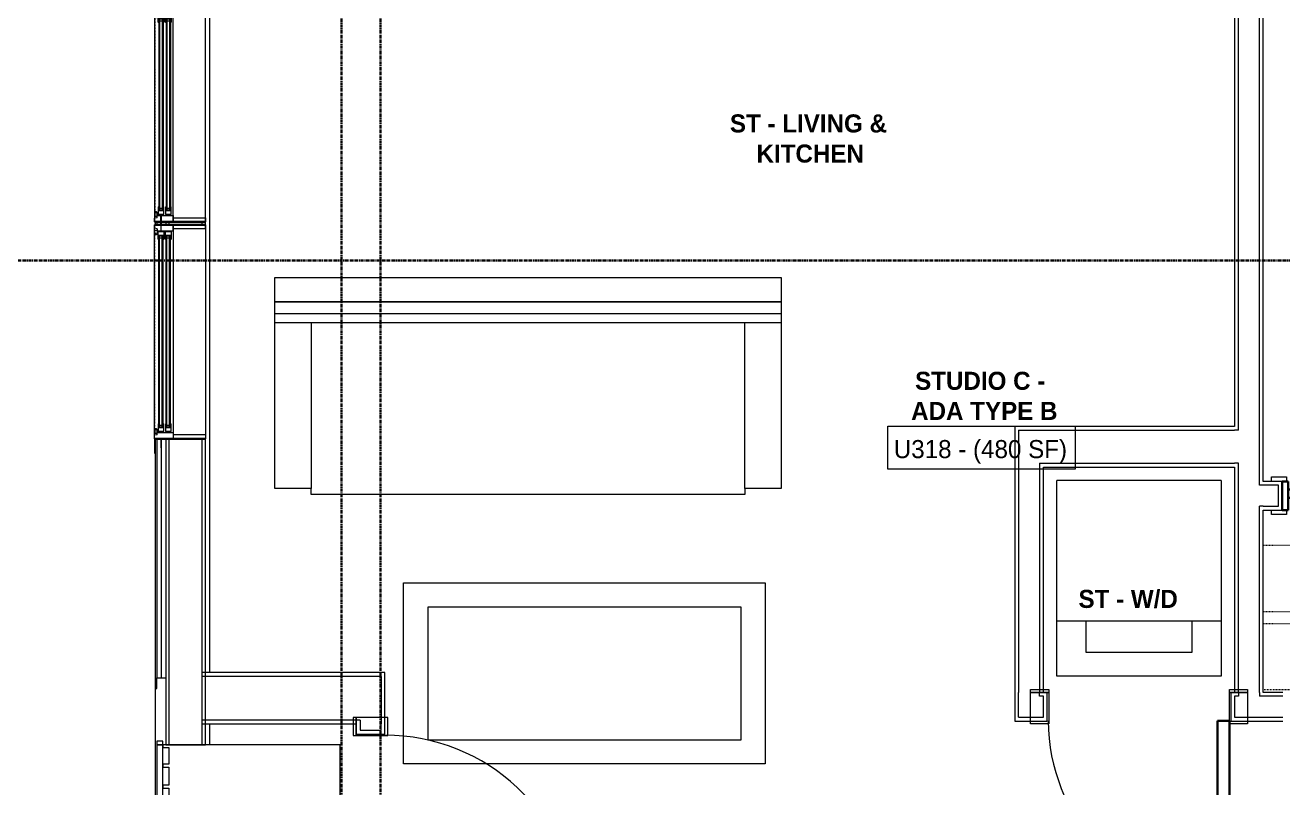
# Model space of a CAD drawing. Header units: inches. Extents: x -4093 to -1777, y 9773 to 12264.
# Drawn here: x -3881.8 to -3673.1, y 10379.7 to 10506.2 of the extents above; entities that cross this region are included whole.
import ezdxf

# ---------------------------------------------------------------- set-up
doc = ezdxf.new("R2010")
doc.units = ezdxf.units.IN
doc.header["$MEASUREMENT"] = 0
doc.linetypes.add('Dash', pattern=[0.25, 0.125, -0.125])
doc.linetypes.add('Grid Line 1_2_', pattern=[0.875, 0.5, -0.125, 0.125, -0.125])
for name, color, linetype, lineweight in [('0-1', 7, 'Continuous', 5), ('0-2', 7, 'Continuous', 9), ('A-AREA-IDEN', 2, 'Continuous', 9), ('A-DETL-GENF', 92, 'Continuous', 18), ('A-DETL-GENF-HDLN', 1, 'Dash', 9), ('A-DOOR-1', 7, 'Continuous', 9), ('A-DOOR-2', 10, 'Continuous', 30), ('A-DOOR-FRAM-1', 10, 'Continuous', 30), ('A-FLOR-1', 7, 'Continuous', 9), ('A-GENM', 5, 'Continuous', 9), ('A-GLAZ', 151, 'Continuous', 18), ('A-GLAZ-1', 151, 'Continuous', 9), ('A-GLAZ-2', 151, 'Continuous', 30), ('A-WALL', 113, 'Continuous', 18), ('A-WALL-1', 7, 'Continuous', 9), ('A-WALL-2', 250, 'Continuous', 18), ('A-WALL-3', 113, 'Continuous', 9), ('I-FURN', 30, 'Continuous', 9), ('I-FURN-1', 7, 'Continuous', 9), ('I-WALL-1', 7, 'Continuous', 9), ('P-SANR-FIXT-1', 7, 'Continuous', 9), ('Q-CASE-HDLN-1', 7, 'Dash', 9), ('S-GRID-1', 1, 'Grid Line 1_2_', 30)]:
    doc.layers.add(name, color=color, linetype=linetype, lineweight=lineweight)
doc.styles.add('Century Gothic_1', font='ufonts.com_century-gothic.ttf', dxfattribs={"height": 3})
doc.styles.add('Century Gothic_B', font='GOTHICB.TTF', dxfattribs={"height": 3})

# ---------------------------------------------------------------- blocks, each defined once
blk = doc.blocks.new('Couch-Both_Arms-Generic - 1-1372852-BACKGROUND - 3RD FLOOR')
at = {"layer": 'I-FURN'}
for p, q in [((-42, 17.5), (-36, 17.5)), ((-42, -10), (-42, 17.5)), ((-36, 18.5), (36, 18.5)), ((-36, 17.5), (-36, 18.5)), ((-36, 17.5), (-36, -10)), ((36, 18.5), (36, 17.5)), ((36, 17.5), (42, 17.5)), ((36, -10), (36, 17.5)), ((42, 17.5), (42, -10)), ((-42, -10), (42, -10)), ((-42, -13.5), (-42, -10)), ((42, -10), (42, -13.5)), ((-42, -11.5), (42, -11.5)), ((-42, -13.5), (42, -13.5)), ((42, -13.5), (-42, -13.5))]:
    blk.add_line(p, q, dxfattribs=at)
at = {"layer": 'I-FURN-1'}
for p, q in [((-42, -17.5), (-42, -13.5)), ((42, -13.5), (42, -17.5)), ((42, -17.5), (-42, -17.5))]:
    blk.add_line(p, q, dxfattribs=at)
blk = doc.blocks.new('Table-Coffee - one-1372853-BACKGROUND - 3RD FLOOR')
at = {"layer": 'I-FURN-1'}
for p, q in [((-29.28, 11.25), (30.72, 11.25)), ((-29.28, -18.75), (-29.28, 11.25)), ((30.72, 11.25), (30.72, -18.75)), ((26.72, 7.25), (-25.28, 7.25)), ((-25.28, 7.25), (-25.28, -14.75)), ((26.72, -14.75), (26.72, 7.25)), ((-25.28, -14.75), (26.72, -14.75)), ((30.72, -18.75), (-29.28, -18.75))]:
    blk.add_line(p, q, dxfattribs=at)
blk = doc.blocks.new('SLIDING - FLUSH - SLIDING - FLUSH - 5-0 x 6-8-3203586-BACKGROUND - 3RD FLOOR')
at = {"layer": 'A-DOOR-1'}
for p, q in [((-32.75, 3.25), (-30.25, 3.25)), ((-32.75, 2.5), (-32.75, 3.25)), ((-30.25, 2.5), (-32.75, 2.5)), ((-30.25, 3.25), (-30.25, 2.5)), ((30.25, 3.25), (32.75, 3.25)), ((30.25, 2.5), (30.25, 3.25)), ((32.75, 2.5), (30.25, 2.5)), ((32.75, 3.25), (32.75, 2.5)), ((-32.75, -2.25), (-30.25, -2.25)), ((-32.75, -3), (-32.75, -2.25)), ((-30.25, -3), (-32.75, -3)), ((-30.25, -2.25), (-30.25, -3)), ((30.25, -2.25), (32.75, -2.25)), ((30.25, -3), (30.25, -2.25)), ((32.75, -3), (30.25, -3)), ((32.75, -2.25), (32.75, -3))]:
    blk.add_line(p, q, dxfattribs=at)
at = {"layer": 'A-DOOR-2'}
for p, q in [((-1, -0.88), (-1, 0.5)), ((-1, 0.5), (30, 0.5)), ((30, 0.5), (30, -0.88)), ((-30, -2.25), (-30, -0.88)), ((-30, -0.88), (1, -0.88)), ((30, -0.88), (-1, -0.88)), ((1, -0.88), (1, -2.25)), ((1, -2.25), (-30, -2.25))]:
    blk.add_line(p, q, dxfattribs=at)
at = {"layer": 'A-DOOR-FRAM-1'}
for p, q in [((-31, -2.25), (-31, 2.5)), ((-31, 2.5), (-30, 2.5)), ((-30, 2.5), (-30, -2.25)), ((30, 2.5), (31, 2.5)), ((30, -2.25), (30, 2.5)), ((31, 2.5), (31, -2.25)), ((-30, -2.25), (-31, -2.25)), ((31, -2.25), (30, -2.25))]:
    blk.add_line(p, q, dxfattribs=at)
blk = doc.blocks.new('OD_CW_Closet - OD_CW_Closet-3786599-BACKGROUND - 3RD FLOOR')
at = {"layer": 'Q-CASE-HDLN-1'}
for p, q in [((0.74, -24), (0.74, 0)), ((0.74, 0), (68.99, 0)), ((68.99, 0), (68.99, -24)), ((0.74, -11), (68.99, -11)), ((0.74, -13), (68.99, -13)), ((68.99, -24), (0.74, -24))]:
    blk.add_line(p, q, dxfattribs=at)
blk = doc.blocks.new('SWING - SINGLE - FLUSH - SWING - FLUSH - 2-6 x 6-8 - PASSAGE-4346079-BACKGROUND - 3RD FLOOR')
at = {"layer": 'A-DOOR-1'}
for p, q in [((-18, 2.375), (-18, 2.875)), ((-18, 2.875), (-15, 2.875)), ((-18, 2.375), (-15, 2.375)), ((-18, -2.875), (-18, 2.375)), ((-15, 2.375), (-18, 2.375)), ((-15, 2.875), (-15, 2.375)), ((-15, 2.375), (-15, -2.875)), ((15, 2.375), (15, 2.875)), ((15, 2.875), (18, 2.875)), ((15, 2.375), (18, 2.375)), ((15, -2.875), (15, 2.375)), ((18, 2.375), (15, 2.375)), ((18, 2.875), (18, 2.375)), ((18, 2.375), (18, -2.875)), ((-15, -2.875), (-18, -2.875)), ((18, -2.875), (15, -2.875))]:
    blk.add_line(p, q, dxfattribs=at)
blk.add_arc((15, -2.375), 30.067, 180, 266.18593, dxfattribs=at)
at = {"layer": 'A-DOOR-2'}
for p, q in [((13, -2.375), (13, -32.375)), ((15, -2.375), (13, -2.375)), ((15, -2.375), (15, -32.375)), ((15, -32.375), (13, -32.375))]:
    blk.add_line(p, q, dxfattribs=at)
blk = doc.blocks.new('Stacked Washer and Dryer - 26_x25_ - Private-1352637-BACKGROUND - 3RD FLOOR')
at = {"layer": 'P-SANR-FIXT-1'}
for p, q in [((0, 13.625), (32.4375, 13.625)), ((0, 13.625), (0, -13.625)), ((23.34375, 13.625), (23.34375, -13.625)), ((32.4375, 13.625), (32.4375, -13.625)), ((23.34375, 8.75), (28.53125, 8.75)), ((28.53125, 8.75), (28.53125, -8.75)), ((28.53125, -8.75), (23.34375, -8.75)), ((32.4375, -13.625), (0, -13.625))]:
    blk.add_line(p, q, dxfattribs=at)
blk = doc.blocks.new('SWING - SINGLE - FLUSH - SWING - 32_ x 80_ - WITH ACOUSTICAL SEAL-4346071-BACKGROUND - 3RD FLOOR')
at = {"layer": 'A-DOOR-1'}
for p, q in [((-16, 2.87), (-19, 2.87)), ((-19, 2.87), (-19, -2.38)), ((-16, -2.38), (-16, 2.87)), ((19, 2.87), (16, 2.87)), ((16, 2.87), (16, -2.38)), ((19, -2.38), (19, 2.87)), ((-19, -2.38), (-16, -2.38)), ((-16, -2.38), (-19, -2.38)), ((-19, -2.38), (-19, -2.88)), ((-19, -2.88), (-16, -2.88)), ((-16, -2.88), (-16, -2.38)), ((16, -2.38), (19, -2.38)), ((19, -2.38), (16, -2.38)), ((16, -2.38), (16, -2.88)), ((16, -2.88), (19, -2.88)), ((19, -2.88), (19, -2.38))]:
    blk.add_line(p, q, dxfattribs=at)
blk.add_arc((16, 2.37), 32.07, 93.5759, 180, dxfattribs=at)
at = {"layer": 'A-DOOR-2'}
for p, q in [((14, 2.37), (14, 34.38)), ((16, 34.38), (14, 34.38)), ((16, 2.37), (16, 34.38)), ((16, 2.37), (14, 2.37))]:
    blk.add_line(p, q, dxfattribs=at)
blk = doc.blocks.new('CTR - 1st Phase - Unit Layouts_rvt-1-BACKGROUND - 3RD FLOOR')
at = {"layer": 'A-FLOR-1'}
for p, q in [((-3851.23, 10510.65), (-3851.23, 10398.84)), ((-3851.23, 10390.34), (-3851.23, 10386.88))]:
    blk.add_line(p, q, dxfattribs=at)
at = {"layer": 'A-WALL-1'}
for p, q in [((-3681.05, 10545.94), (-3681.05, 10439.69)), ((-3676.3, 10432.94), (-3676.3, 10545.94)), ((-3716.92, 10439.69), (-3717.55, 10439.69)), ((-3717.55, 10439.69), (-3717.55, 10395.56)), ((-3712.8, 10439.69), (-3716.92, 10439.69)), ((-3681.05, 10439.69), (-3712.8, 10439.69)), ((-3712.8, 10395.56), (-3712.8, 10432.94)), ((-3712.8, 10432.94), (-3681.05, 10432.94)), ((-3681.05, 10432.94), (-3681.05, 10395.56)), ((-3676.3, 10430.56), (-3676.3, 10432.94)), ((-3673.17, 10430.56), (-3676.3, 10430.56)), ((-3673.17, 10425.81), (-3673.17, 10430.56)), ((-3676.3, 10425.81), (-3673.17, 10425.81)), ((-3676.3, 10395.56), (-3676.3, 10425.81)), ((-3717.55, 10395.56), (-3717.55, 10391.44)), ((-3712.17, 10395.56), (-3712.8, 10395.56)), ((-3712.17, 10390.81), (-3712.17, 10395.56)), ((-3681.05, 10395.56), (-3681.67, 10395.56)), ((-3681.67, 10395.56), (-3681.67, 10390.81)), ((-3673.05, 10395.56), (-3676.3, 10395.56)), ((-3717.55, 10391.44), (-3717.55, 10390.81)), ((-3826.85, 10390.34), (-3826.85, 10388.65)), ((-3822.1, 10388.65), (-3822.1, 10390.34)), ((-3717.55, 10390.81), (-3712.17, 10390.81)), ((-3681.67, 10390.81), (-3673.05, 10390.81)), ((-3826.85, 10388.65), (-3822.1, 10388.65))]:
    blk.add_line(p, q, dxfattribs=at)
at = {"layer": 'A-WALL-2'}
for p, q in [((-3680.42, 10439.06), (-3680.42, 10545.94)), ((-3676.92, 10433.56), (-3676.92, 10545.94)), ((-3716.92, 10439.06), (-3716.92, 10395.56)), ((-3716.92, 10439.06), (-3713.42, 10439.06)), ((-3713.42, 10439.06), (-3712.8, 10439.06)), ((-3712.8, 10439.06), (-3681.05, 10439.06)), ((-3680.42, 10439.06), (-3681.05, 10439.06)), ((-3713.42, 10433.56), (-3713.42, 10395.56)), ((-3713.42, 10433.56), (-3712.8, 10433.56)), ((-3712.8, 10433.56), (-3681.05, 10433.56)), ((-3680.42, 10433.56), (-3681.05, 10433.56)), ((-3680.42, 10432.94), (-3680.42, 10433.56)), ((-3676.92, 10432.94), (-3676.92, 10433.56)), ((-3680.42, 10395.56), (-3680.42, 10432.94)), ((-3676.92, 10429.94), (-3676.92, 10432.94)), ((-3676.3, 10429.94), (-3676.92, 10429.94)), ((-3673.8, 10429.94), (-3676.3, 10429.94)), ((-3673.8, 10428.19), (-3673.8, 10429.94)), ((-3673.8, 10426.44), (-3673.8, 10428.19)), ((-3676.3, 10426.44), (-3676.92, 10426.44)), ((-3676.92, 10395.56), (-3676.92, 10426.44)), ((-3676.3, 10426.44), (-3673.8, 10426.44)), ((-3822.72, 10398.21), (-3852.47, 10398.21)), ((-3822.72, 10398.21), (-3822.72, 10390.96)), ((-3716.92, 10394.94), (-3716.92, 10395.56)), ((-3713.42, 10394.94), (-3713.42, 10395.56)), ((-3680.42, 10395.56), (-3680.42, 10394.94)), ((-3676.92, 10395.56), (-3676.92, 10394.94)), ((-3716.92, 10391.44), (-3716.92, 10394.94)), ((-3712.8, 10394.94), (-3713.42, 10394.94)), ((-3712.8, 10393.19), (-3712.8, 10394.94)), ((-3680.42, 10394.94), (-3681.05, 10394.94)), ((-3681.05, 10394.94), (-3681.05, 10393.19)), ((-3673.05, 10394.94), (-3676.92, 10394.94)), ((-3716.92, 10391.44), (-3712.8, 10391.44)), ((-3712.8, 10391.44), (-3712.8, 10393.19)), ((-3681.05, 10393.19), (-3681.05, 10391.44)), ((-3681.05, 10391.44), (-3673.05, 10391.44)), ((-3826.22, 10390.96), (-3852.47, 10390.96)), ((-3826.22, 10390.96), (-3826.22, 10390.34)), ((-3826.22, 10390.34), (-3826.22, 10389.28)), ((-3822.72, 10390.96), (-3822.72, 10390.34)), ((-3822.72, 10389.28), (-3822.72, 10390.34)), ((-3826.22, 10389.28), (-3824.47, 10389.28)), ((-3824.47, 10389.28), (-3822.72, 10389.28))]:
    blk.add_line(p, q, dxfattribs=at)
at = {"layer": 'I-WALL-1'}
for p, q in [((-3822.1, 10398.84), (-3852.47, 10398.84)), ((-3852.47, 10398.84), (-3852.47, 10390.34)), ((-3822.1, 10398.21), (-3822.1, 10398.84)), ((-3822.1, 10390.34), (-3822.1, 10398.21)), ((-3852.47, 10390.34), (-3826.85, 10390.34))]:
    blk.add_line(p, q, dxfattribs=at)
at = {"layer": '0-2'}
for name, p, rotation in [('Couch-Both_Arms-Generic - 1-1372852-BACKGROUND - 3RD FLOOR', (-3798.34, 10446.86), 180), ('SLIDING - FLUSH - SLIDING - FLUSH - 5-0 x 6-8-3203586-BACKGROUND - 3RD FLOOR', (-3642.17, 10428.31), 180), ('Stacked Washer and Dryer - 26_x25_ - Private-1352637-BACKGROUND - 3RD FLOOR', (-3696.92, 10430.69), 269.9999999999937), ('SWING - SINGLE - FLUSH - SWING - 32_ x 80_ - WITH ACOUSTICAL SEAL-4346071-BACKGROUND - 3RD FLOOR', (-3824.47, 10372.4), 269.9999999999901)]:
    blk.add_blockref(name, p, dxfattribs=dict(at, rotation=rotation))
for name, p in [('OD_CW_Closet - OD_CW_Closet-3786599-BACKGROUND - 3RD FLOOR', (-3677.04, 10419.98)), ('Table-Coffee - one-1372853-BACKGROUND - 3RD FLOOR', (-3789.7, 10402.46)), ('SWING - SINGLE - FLUSH - SWING - FLUSH - 2-6 x 6-8 - PASSAGE-4346079-BACKGROUND - 3RD FLOOR', (-3696.92, 10393.19))]:
    blk.add_blockref(name, p, dxfattribs=at)
blk = doc.blocks.new('CTR - 1st Phase - Structure_rvt-1-BACKGROUND - 3RD FLOOR')
at = {"layer": 'S-GRID-1'}
for p, q in [((-3829.32, 9772.61), (-3829.32, 12247.5)), ((-3822.82, 9772.61), (-3822.82, 12247.5)), ((-1777.25, 10467.19), (-4076.95, 10467.19))]:
    blk.add_line(p, q, dxfattribs=at)
blk = doc.blocks.new('Perforated Panel at Magic-Pak - hvac panel - 3rd floor-2505075-BACKGROUND - 3RD FLOOR')
at = {"layer": 'A-GLAZ-1'}
for p, q in [((19.01, 4.19), (-19.01, 4.19)), ((-19.01, 4.12), (19.01, 4.12))]:
    blk.add_line(p, q, dxfattribs=at)
blk = doc.blocks.new('Window-Double_Hung-Marvin-Essential - 2-WIDE _TEMP ALL LOW_ ESDH3066-3454268-BACKGROUND - 3RD FLOOR')
at = {"layer": 'A-DETL-GENF'}
for p, q in [((-17.75, 4.28), (-17.16, 4.28)), ((-17.75, 4.28), (-17.75, 1.19)), ((-17.08, 3.87), (-17.16, 4.28)), ((-16.85, 4.25), (-16.85, 3.87)), ((-16.3, 4.25), (-16.85, 4.25)), ((-16.3, 4.01), (-16.3, 4.25)), ((-16.18, 4.22), (-16.1, 4.22)), ((-16.18, 4.22), (-16.18, 4.01)), ((-16.1, 3.97), (-16.1, 4.22)), ((16.18, 4.22), (16.1, 4.22)), ((16.1, 3.97), (16.1, 4.22)), ((16.18, 4.22), (16.18, 4.01)), ((16.3, 4.01), (16.3, 4.25)), ((16.3, 4.25), (16.85, 4.25)), ((16.85, 4.25), (16.85, 3.87)), ((17.08, 3.87), (17.16, 4.28)), ((17.75, 4.28), (17.16, 4.28)), ((17.75, 4.28), (17.75, 1.19)), ((-19.25, 3.23), (-19.25, 3.19)), ((-17.75, 3.23), (-19.25, 3.23)), ((-19.25, 3.19), (-17.9, 3.19)), ((-17.9, 3.19), (-17.9, 3.08)), ((-17.9, 3.08), (-17.75, 3.08)), ((-17.08, 3.87), (-16.19, 3.87)), ((-16.38, 3.77), (-16.72, 3.77)), ((-16.72, 3.77), (-16.72, 1.19)), ((-15.34, 3.69), (-16.56, 3.69)), ((-16.56, 2.75), (-16.56, 3.69)), ((-16.56, 2.75), (-15.34, 2.75)), ((-15.34, 2.47), (-16.56, 2.47)), ((-16.56, 1.53), (-16.56, 2.47)), ((-16.38, 3.87), (-16.38, 3.77)), ((-16.18, 4.01), (-16.3, 4.01)), ((-16.19, 3.97), (-16.1, 3.97)), ((-16.19, 3.87), (-16.19, 3.97)), ((-15.94, 2.87), (-15.94, 3.59)), ((-15.94, 3.59), (-15.28, 3.59)), ((-15.28, 2.87), (-15.94, 2.87)), ((-15.94, 1.65), (-15.94, 2.37)), ((-15.94, 2.37), (-15.28, 2.37)), ((15.84, 3.57), (-15.84, 3.57)), ((-15.84, 2.88), (-15.84, 3.57)), ((15.84, 3.45), (-15.84, 3.45)), ((15.84, 3.01), (-15.84, 3.01)), ((15.84, 2.88), (-15.84, 2.88)), ((15.84, 2.35), (-15.84, 2.35)), ((-15.84, 1.66), (-15.84, 2.35)), ((15.84, 2.23), (-15.84, 2.23)), ((-15.54, 3.01), (-15.54, 3.45)), ((-15.54, 1.79), (-15.54, 2.23)), ((-15.34, 3.69), (-15.28, 3.63)), ((-15.34, 2.75), (-15.28, 2.81)), ((-15.34, 2.47), (-15.28, 2.41)), ((-15.28, 3.59), (-15.28, 3.63)), ((-15.28, 2.81), (-15.28, 2.87)), ((-15.28, 2.37), (-15.28, 2.41)), ((15.34, 3.69), (15.28, 3.63)), ((15.28, 3.59), (15.28, 3.63)), ((15.94, 3.59), (15.28, 3.59)), ((15.28, 2.81), (15.28, 2.87)), ((15.28, 2.87), (15.94, 2.87)), ((15.34, 2.75), (15.28, 2.81)), ((15.34, 2.47), (15.28, 2.41)), ((15.28, 2.37), (15.28, 2.41)), ((15.94, 2.37), (15.28, 2.37)), ((15.34, 3.69), (16.56, 3.69)), ((16.56, 2.75), (15.34, 2.75)), ((15.34, 2.47), (16.56, 2.47)), ((15.54, 3.01), (15.54, 3.45)), ((15.54, 1.79), (15.54, 2.23)), ((15.84, 2.88), (15.84, 3.57)), ((15.84, 1.66), (15.84, 2.35)), ((15.94, 2.87), (15.94, 3.59)), ((15.94, 1.65), (15.94, 2.37)), ((16.19, 3.97), (16.1, 3.97)), ((16.18, 4.01), (16.3, 4.01)), ((16.19, 3.87), (16.19, 3.97)), ((17.08, 3.87), (16.19, 3.87)), ((16.38, 3.87), (16.38, 3.77)), ((16.38, 3.77), (16.72, 3.77)), ((16.56, 2.75), (16.56, 3.69)), ((16.56, 1.53), (16.56, 2.47)), ((16.72, 3.77), (16.72, 1.19)), ((17.75, 3.23), (19.25, 3.23)), ((17.9, 3.08), (17.75, 3.08)), ((17.9, 3.19), (17.9, 3.08)), ((19.25, 3.19), (17.9, 3.19)), ((19.25, 3.23), (19.25, 3.19)), ((-16.72, 1.19), (-17.75, 1.19)), ((-16.56, 1.53), (-15.34, 1.53)), ((-15.28, 1.65), (-15.94, 1.65)), ((15.84, 1.79), (-15.84, 1.79)), ((15.84, 1.66), (-15.84, 1.66)), ((-15.34, 1.53), (-15.28, 1.59)), ((-15.28, 1.59), (-15.28, 1.65)), ((15.28, 1.59), (15.28, 1.65)), ((15.28, 1.65), (15.94, 1.65)), ((15.34, 1.53), (15.28, 1.59)), ((16.56, 1.53), (15.34, 1.53)), ((16.72, 1.19), (17.75, 1.19))]:
    blk.add_line(p, q, dxfattribs=at)
at = {"layer": 'A-DETL-GENF-HDLN'}
blk.add_line((16.1, 4.22), (-16.5, 4.22), dxfattribs=at)
at = {"layer": 'A-GLAZ'}
for p, q in [((-17.13, 1.16), (-17.13, -4.19)), ((17.12, -4.19), (17.12, 1.16)), ((-17.13, -4.19), (-17.75, -4.19)), ((17.12, -4.19), (17.75, -4.19))]:
    blk.add_line(p, q, dxfattribs=at)
at = {"layer": 'A-GLAZ-1'}
for p, q in [((17.75, 4.28), (-17.75, 4.28)), ((20.21, 4.25), (17.75, 4.25)), ((17.75, 4.19), (20.21, 4.19)), ((20.21, 4.19), (20.21, 4.25)), ((-17.75, 1.19), (17.75, 1.19)), ((-17.75, -4.19), (17.75, -4.19))]:
    blk.add_line(p, q, dxfattribs=at)
at = {"layer": 'A-GLAZ-2'}
for p, q in [((-17.75, 4.28), (-17.75, 1.19)), ((17.75, 1.19), (17.75, 4.28)), ((-17.75, 1.16), (-17.75, -4.19)), ((17.75, -4.19), (17.75, 1.16))]:
    blk.add_line(p, q, dxfattribs=at)
blk = doc.blocks.new('V-Series_EWC4_SPVU_RFA_2015 - 2ND AND 3RD FLOOR-2226480-BACKGROUND - 3RD FLOOR')
at = {"layer": 'A-GENM'}
for p, q in [((-3859.97, 11740.34), (-3859.97, 11739.78)), ((-3858.97, 11740.34), (-3859.97, 11740.34)), ((-3858.97, 11739.78), (-3858.97, 11740.34)), ((-3859.97, 11739.78), (-3859.97, 11711.9)), ((-3858.97, 11739.78), (-3859.97, 11739.78)), ((-3859.97, 11739.78), (-3858.97, 11739.78)), ((-3858.97, 11711.9), (-3858.97, 11739.78)), ((-3829.54, 11739.78), (-3858.97, 11739.78)), ((-3858.97, 11739.78), (-3858.97, 11739.34)), ((-3858.97, 11739.34), (-3857.97, 11739.34)), ((-3857.97, 11739.34), (-3857.97, 11736.54)), ((-3829.54, 11711.9), (-3829.54, 11739.78)), ((-3857.97, 11736.54), (-3858.97, 11736.54)), ((-3858.97, 11736.54), (-3858.97, 11736.04)), ((-3858.97, 11736.04), (-3857.97, 11736.04)), ((-3857.97, 11736.04), (-3857.97, 11733.06)), ((-3857.97, 11733.06), (-3858.97, 11733.06)), ((-3858.97, 11733.06), (-3858.97, 11732.56)), ((-3858.97, 11732.56), (-3857.97, 11732.56)), ((-3857.97, 11732.56), (-3857.97, 11729.57)), ((-3857.97, 11729.57), (-3858.97, 11729.57)), ((-3858.97, 11729.57), (-3858.97, 11729.07)), ((-3858.97, 11729.07), (-3857.97, 11729.07)), ((-3857.97, 11729.07), (-3857.97, 11726.09)), ((-3857.97, 11726.09), (-3858.97, 11726.09)), ((-3858.97, 11726.09), (-3858.97, 11725.59)), ((-3858.97, 11725.59), (-3857.97, 11725.59)), ((-3857.97, 11725.59), (-3857.97, 11722.61)), ((-3857.97, 11722.61), (-3858.97, 11722.61)), ((-3858.97, 11722.61), (-3858.97, 11722.11)), ((-3858.97, 11722.11), (-3857.97, 11722.11)), ((-3857.97, 11722.11), (-3857.97, 11719.12)), ((-3857.97, 11719.12), (-3858.97, 11719.12)), ((-3858.97, 11719.12), (-3858.97, 11718.62)), ((-3858.97, 11718.62), (-3857.97, 11718.62)), ((-3857.97, 11718.62), (-3857.97, 11715.64)), ((-3857.97, 11715.64), (-3858.97, 11715.64)), ((-3858.97, 11715.64), (-3858.97, 11715.14)), ((-3858.97, 11715.14), (-3857.97, 11715.14)), ((-3857.97, 11715.14), (-3857.97, 11712.34)), ((-3859.97, 11711.9), (-3858.97, 11711.9)), ((-3859.97, 11711.9), (-3859.97, 11711.34)), ((-3858.97, 11711.9), (-3859.97, 11711.9)), ((-3859.97, 11711.34), (-3858.97, 11711.34)), ((-3857.97, 11712.34), (-3858.97, 11712.34)), ((-3858.97, 11712.34), (-3858.97, 11711.9)), ((-3858.97, 11711.34), (-3858.97, 11711.9)), ((-3858.97, 11711.9), (-3829.54, 11711.9))]:
    blk.add_line(p, q, dxfattribs=at)
blk = doc.blocks.new('Window-Double_Hung-Marvin-Essential - 2-WIDE _TEMP ALL LOW_ ESDH3066-3454271-BACKGROUND - 3RD FLOOR')
at = {"layer": 'A-DETL-GENF'}
for p, q in [((-16.72, -1.19), (-17.75, -1.19)), ((-17.75, -4.28), (-17.75, -1.19)), ((-16.72, -3.77), (-16.72, -1.19)), ((-16.56, -1.53), (-15.34, -1.53)), ((-16.56, -1.53), (-16.56, -2.47)), ((-15.28, -1.65), (-15.94, -1.65)), ((-15.94, -1.65), (-15.94, -2.37)), ((15.84, -1.66), (-15.84, -1.66)), ((-15.84, -1.66), (-15.84, -2.35)), ((15.84, -1.79), (-15.84, -1.79)), ((-15.54, -1.79), (-15.54, -2.23)), ((-15.34, -1.53), (-15.28, -1.59)), ((-15.28, -1.59), (-15.28, -1.65)), ((15.34, -1.53), (15.28, -1.59)), ((15.28, -1.59), (15.28, -1.65)), ((15.28, -1.65), (15.94, -1.65)), ((16.56, -1.53), (15.34, -1.53)), ((15.54, -1.79), (15.54, -2.23)), ((15.84, -1.66), (15.84, -2.35)), ((15.94, -1.65), (15.94, -2.37)), ((16.56, -1.53), (16.56, -2.47)), ((16.72, -3.77), (16.72, -1.19)), ((16.72, -1.19), (17.75, -1.19)), ((17.75, -4.28), (17.75, -1.19)), ((-19.25, -3.23), (-19.25, -3.19)), ((-19.25, -3.19), (-17.9, -3.19)), ((-17.75, -3.23), (-19.25, -3.23)), ((-17.9, -3.19), (-17.9, -3.08)), ((-17.9, -3.08), (-17.75, -3.08)), ((-17.08, -3.87), (-17.16, -4.28)), ((-17.08, -3.87), (-16.19, -3.87)), ((-16.85, -4.25), (-16.85, -3.87)), ((-16.38, -3.77), (-16.72, -3.77)), ((-15.34, -2.47), (-16.56, -2.47)), ((-16.56, -2.75), (-15.34, -2.75)), ((-16.56, -2.75), (-16.56, -3.69)), ((-15.34, -3.69), (-16.56, -3.69)), ((-16.38, -3.87), (-16.38, -3.77)), ((-16.18, -4.01), (-16.3, -4.01)), ((-16.3, -4.01), (-16.3, -4.25)), ((-16.19, -3.87), (-16.19, -3.97)), ((-16.19, -3.97), (-16.1, -3.97)), ((-16.18, -4.22), (-16.18, -4.01)), ((-16.1, -3.97), (-16.1, -4.22)), ((-15.94, -2.37), (-15.28, -2.37)), ((-15.28, -2.87), (-15.94, -2.87)), ((-15.94, -2.87), (-15.94, -3.59)), ((-15.94, -3.59), (-15.28, -3.59)), ((15.84, -2.23), (-15.84, -2.23)), ((15.84, -2.35), (-15.84, -2.35)), ((15.84, -2.88), (-15.84, -2.88)), ((-15.84, -2.88), (-15.84, -3.57)), ((15.84, -3.01), (-15.84, -3.01)), ((15.84, -3.45), (-15.84, -3.45)), ((15.84, -3.57), (-15.84, -3.57)), ((-15.54, -3.01), (-15.54, -3.45)), ((-15.34, -2.47), (-15.28, -2.41)), ((-15.34, -2.75), (-15.28, -2.81)), ((-15.34, -3.69), (-15.28, -3.63)), ((-15.28, -2.37), (-15.28, -2.41)), ((-15.28, -2.81), (-15.28, -2.87)), ((-15.28, -3.59), (-15.28, -3.63)), ((15.28, -2.37), (15.28, -2.41)), ((15.94, -2.37), (15.28, -2.37)), ((15.34, -2.47), (15.28, -2.41)), ((15.34, -2.75), (15.28, -2.81)), ((15.28, -2.81), (15.28, -2.87)), ((15.28, -2.87), (15.94, -2.87)), ((15.28, -3.59), (15.28, -3.63)), ((15.94, -3.59), (15.28, -3.59)), ((15.34, -3.69), (15.28, -3.63)), ((15.34, -2.47), (16.56, -2.47)), ((16.56, -2.75), (15.34, -2.75)), ((15.34, -3.69), (16.56, -3.69)), ((15.54, -3.01), (15.54, -3.45)), ((15.84, -2.88), (15.84, -3.57)), ((15.94, -2.87), (15.94, -3.59)), ((16.19, -3.97), (16.1, -3.97)), ((16.1, -3.97), (16.1, -4.22)), ((16.18, -4.22), (16.18, -4.01)), ((16.18, -4.01), (16.3, -4.01)), ((17.08, -3.87), (16.19, -3.87)), ((16.19, -3.87), (16.19, -3.97)), ((16.3, -4.01), (16.3, -4.25)), ((16.38, -3.87), (16.38, -3.77)), ((16.38, -3.77), (16.72, -3.77)), ((16.56, -2.75), (16.56, -3.69)), ((16.85, -4.25), (16.85, -3.87)), ((17.08, -3.87), (17.16, -4.28)), ((17.9, -3.08), (17.75, -3.08)), ((17.75, -3.23), (19.25, -3.23)), ((17.9, -3.19), (17.9, -3.08)), ((19.25, -3.19), (17.9, -3.19)), ((19.25, -3.23), (19.25, -3.19)), ((-17.75, -4.28), (-17.16, -4.28)), ((-16.3, -4.25), (-16.85, -4.25)), ((-16.18, -4.22), (-16.1, -4.22)), ((16.18, -4.22), (16.1, -4.22)), ((16.3, -4.25), (16.85, -4.25)), ((17.75, -4.28), (17.16, -4.28))]:
    blk.add_line(p, q, dxfattribs=at)
at = {"layer": 'A-DETL-GENF-HDLN'}
blk.add_line((16.1, -4.22), (-16.5, -4.22), dxfattribs=at)
at = {"layer": 'A-GLAZ'}
for p, q in [((-17.13, 4.19), (-17.75, 4.19)), ((-17.13, -1.16), (-17.13, 4.19)), ((17.12, 4.19), (17.75, 4.19)), ((17.12, 4.19), (17.12, -1.16))]:
    blk.add_line(p, q, dxfattribs=at)
at = {"layer": 'A-GLAZ-1'}
for p, q in [((-17.75, 4.19), (17.75, 4.19)), ((-17.75, -1.19), (17.75, -1.19)), ((17.75, -4.28), (-17.75, -4.28)), ((17.75, -4.19), (20.21, -4.19)), ((20.21, -4.25), (17.75, -4.25)), ((20.21, -4.19), (20.21, -4.25))]:
    blk.add_line(p, q, dxfattribs=at)
at = {"layer": 'A-GLAZ-2'}
for p, q in [((-17.75, -1.16), (-17.75, 4.19)), ((17.75, 4.19), (17.75, -1.16)), ((-17.75, -4.28), (-17.75, -1.19)), ((17.75, -1.19), (17.75, -4.28))]:
    blk.add_line(p, q, dxfattribs=at)

msp = doc.modelspace()

# ---------------------------------------------------------------- linework, layer by layer
at = {"layer": 'A-AREA-IDEN', "flags": 128}
msp.add_lwpolyline([(-3738.63, 10439.75), (-3707.54, 10439.75), (-3707.54, 10432.59), (-3738.63, 10432.59)], close=True, dxfattribs=at)
at = {"layer": 'A-WALL'}
for p, q in [((-3859.97, 10473.64), (-3859.97, 10473.14)), ((-3859.22, 10473.64), (-3859.22, 10473.14)), ((-3858.47, 10473.64), (-3858.47, 10473.14)), ((-3857.97, 10473.64), (-3857.97, 10473.14)), ((-3852.47, 10473.64), (-3852.47, 10473.14)), ((-3859.97, 10437.64), (-3859.97, 10397.96)), ((-3859.22, 10437.64), (-3859.22, 10397.96)), ((-3858.47, 10437.64), (-3858.47, 10397.96)), ((-3857.97, 10437.64), (-3857.97, 10386.88)), ((-3852.47, 10437.64), (-3852.47, 10386.88))]:
    msp.add_line(p, q, dxfattribs=at)
at = {"layer": 'A-WALL-3'}
for p, q in [((-3860.22, 10473.64), (-3860.22, 10473.14)), ((-3857.19, 10473.64), (-3857.22, 10473.64)), ((-3857.22, 10473.14), (-3857.19, 10473.14)), ((-3851.85, 10473.14), (-3851.85, 10473.64)), ((-3857.19, 10437.64), (-3857.22, 10437.64)), ((-3851.85, 10386.88), (-3851.85, 10437.64)), ((-3860.22, 10435.18), (-3860.22, 10396.21)), ((-3859.97, 10396.21), (-3859.97, 10397.96)), ((-3859.97, 10397.96), (-3858.47, 10397.96)), ((-3858.47, 10397.96), (-3858.47, 10386.88)), ((-3860.22, 10396.21), (-3859.97, 10396.21)), ((-3858.47, 10386.88), (-3851.85, 10386.88))]:
    msp.add_line(p, q, dxfattribs=at)

# ---------------------------------------------------------------- block references
at = {"layer": '0-1'}
for name in ['CTR - 1st Phase - Structure_rvt-1-BACKGROUND - 3RD FLOOR', 'CTR - 1st Phase - Unit Layouts_rvt-1-BACKGROUND - 3RD FLOOR']:
    msp.add_blockref(name, (0, 0), dxfattribs=at)
at = {"layer": 'A-GENM'}
msp.add_blockref('V-Series_EWC4_SPVU_RFA_2015 - 2ND AND 3RD FLOOR-2226480-BACKGROUND - 3RD FLOOR', (0, -1352.9), dxfattribs=at)
at = {"layer": 'A-GLAZ-1'}
for name, p, rotation in [('Window-Double_Hung-Marvin-Essential - 2-WIDE _TEMP ALL LOW_ ESDH3066-3454268-BACKGROUND - 3RD FLOOR', (-3856.04, 10491.39), 89.99999999999991), ('Window-Double_Hung-Marvin-Essential - 2-WIDE _TEMP ALL LOW_ ESDH3066-3454271-BACKGROUND - 3RD FLOOR', (-3856.04, 10455.39), 269.9999999999999), ('Perforated Panel at Magic-Pak - hvac panel - 3rd floor-2505075-BACKGROUND - 3RD FLOOR', (-3856.04, 10377.2), 89.99999999999991)]:
    msp.add_blockref(name, p, dxfattribs=dict(at, rotation=rotation))

# ---------------------------------------------------------------- texts
at = {"layer": 'A-AREA-IDEN', "char_height": 3, "attachment_point": 1}
for s, insert, width, style in [('ST - LIVING &', (-3764.83, 10491.45), 31.613, 'Century Gothic_B'), ('KITCHEN', (-3760.41, 10486.45), 20.907, 'Century Gothic_B'), ('STUDIO C -', (-3734.09, 10448.75), 26.563, 'Century Gothic_B'), ('ADA TYPE B', (-3734.75, 10443.75), 28.179, 'Century Gothic_B'), ('U318 - (480 SF)', (-3737.63, 10437.42), 35.148, 'Century Gothic_1'), ('ST - W/D', (-3706.97, 10412.57), 20.402, 'Century Gothic_B')]:
    msp.add_mtext(s, dxfattribs=dict(at, insert=insert, width=width, style=style))

doc.saveas('drawing.dxf')
